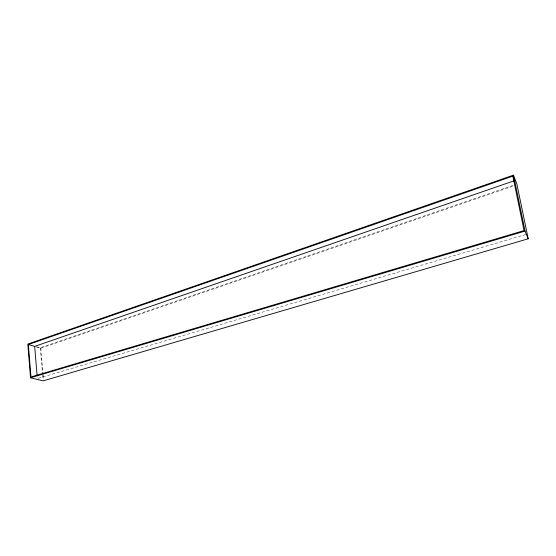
<?xml version="1.0" encoding="UTF-8"?>
<svg xmlns="http://www.w3.org/2000/svg" width="556" height="556" viewBox="0 0 556 556"><rect width="100%" height="100%" fill="white"/><g stroke="black" fill="none" stroke-linecap="round" stroke-linejoin="round"><path stroke-width="0.42" stroke-dasharray="2.78 2.08" d="M36.946 346.819L40.268 347.82L513.605 185.19M36.196 346.854L40.824 348.237L513.772 185.899M525.656 234.5L37.356 378.553L37.21 376.864M40.824 348.237L43.062 374.07M43.139 374.932L43.583 380.095M40.268 347.82L42.541 374.098M42.61 374.946L42.979 379.185"/><path stroke-width="0.83" d="M513.508 175.119L27.8 344.081L30.524 377.774L43.125 380.881L528.2 238.795L516.885 184.064L513.508 175.119L525.045 231.087L528.2 238.795M512.84 176.134L524.044 230.587L30.99 376.975L28.363 344.511L512.84 176.134L513.987 179.143M28.363 344.511L34.66 346.395L513.744 180.936M30.524 377.774L525.045 231.087M34.66 346.395L37.071 375.168"/></g></svg>
